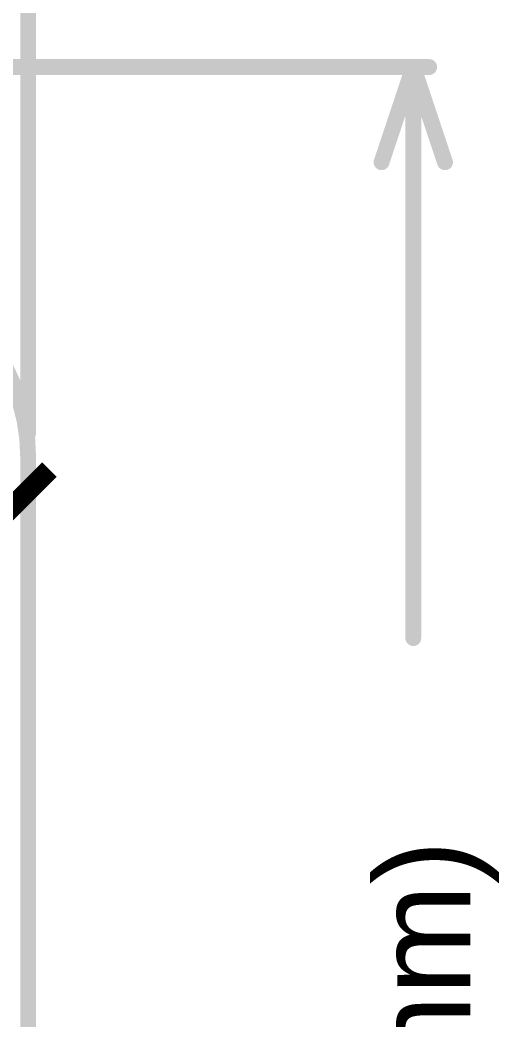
# Model space of a CAD drawing. Header units: inches. Extents: x 92 to 372, y 57 to 122.
# Drawn here: x 144.35 to 152.02, y 75.77 to 91.78 of the extents above; entities that cross this region are included whole.
import ezdxf

# ---------------------------------------------------------------- set-up
doc = ezdxf.new("R2010")
doc.units = ezdxf.units.IN
for name, color, linetype in [('Board Outline', 216, 'Continuous'), ('Dimension', 6, 'Continuous'), ('Top Overlay', 2, 'Continuous')]:
    doc.layers.add(name, color=color, linetype=linetype)
doc.styles.add('Arial', font='', dxfattribs={"height": 0.2})
doc.styles.add('Arial_Bold', font='', dxfattribs={"height": 0.2})
doc.styles.get('Arial').set_extended_font_data('Arial')
doc.styles.get('Arial_Bold').set_extended_font_data('Arial', bold=True)

msp = doc.modelspace()

# ---------------------------------------------------------------- linework, layer by layer
at = {"layer": 'Board Outline', "const_width": 0.254}
msp.add_lwpolyline([(143.601, 86.91, -0.198912), (144.48, 84.788)], format="xyb", dxfattribs=at)
msp.add_lwpolyline([(144.48, 65.274), (144.48, 84.788)], dxfattribs=at)
at = {"layer": 'Board Outline', "const_width": 0.127}
msp.add_lwpolyline([(144.416, 84.788, 1), (144.543, 84.788, 1)], format="xyb", close=True, dxfattribs=at)
msp.add_lwpolyline([(144.416, 84.788, 1), (144.543, 84.788, 1)], format="xyb", close=True, dxfattribs=at)
at = {"layer": 'Dimension', "const_width": 0.254}
for points in [[(144.48, 85.169), (144.48, 100.787)], [(138.618, 91.031), (150.901, 91.031)], [(150.139, 89.507), (150.647, 91.031)], [(150.647, 81.887), (150.647, 91.031)], [(150.647, 91.031), (151.155, 89.507)]]:
    msp.add_lwpolyline(points, dxfattribs=at)
at = {"layer": 'Dimension', "const_width": 0.127}
for points in [[(150.584, 91.031, 1), (150.711, 91.031, 1)], [(150.584, 91.031, 1), (150.711, 91.031, 1)], [(150.584, 91.031, 1), (150.711, 91.031, 1)], [(150.838, 91.031, 1), (150.965, 91.031, 1)], [(150.076, 89.507, 1), (150.203, 89.507, 1)], [(151.092, 89.507, 1), (151.219, 89.507, 1)], [(144.416, 85.169, 1), (144.543, 85.169, 1)], [(150.584, 81.887, 1), (150.711, 81.887, 1)]]:
    msp.add_lwpolyline(points, format="xyb", close=True, dxfattribs=at)

# ---------------------------------------------------------------- texts
at = {"layer": 'Dimension', "style": 'Arial'}
msp.add_text('32.00 (mm)', height=1.524, rotation=90, dxfattribs=at).set_placement((151.562, 67.769))
at = {"layer": 'Top Overlay', "style": 'Arial_Bold'}
msp.add_text('LED2', height=2, rotation=45, dxfattribs=at).set_placement((139.967, 79.5))

doc.saveas('drawing.dxf')
